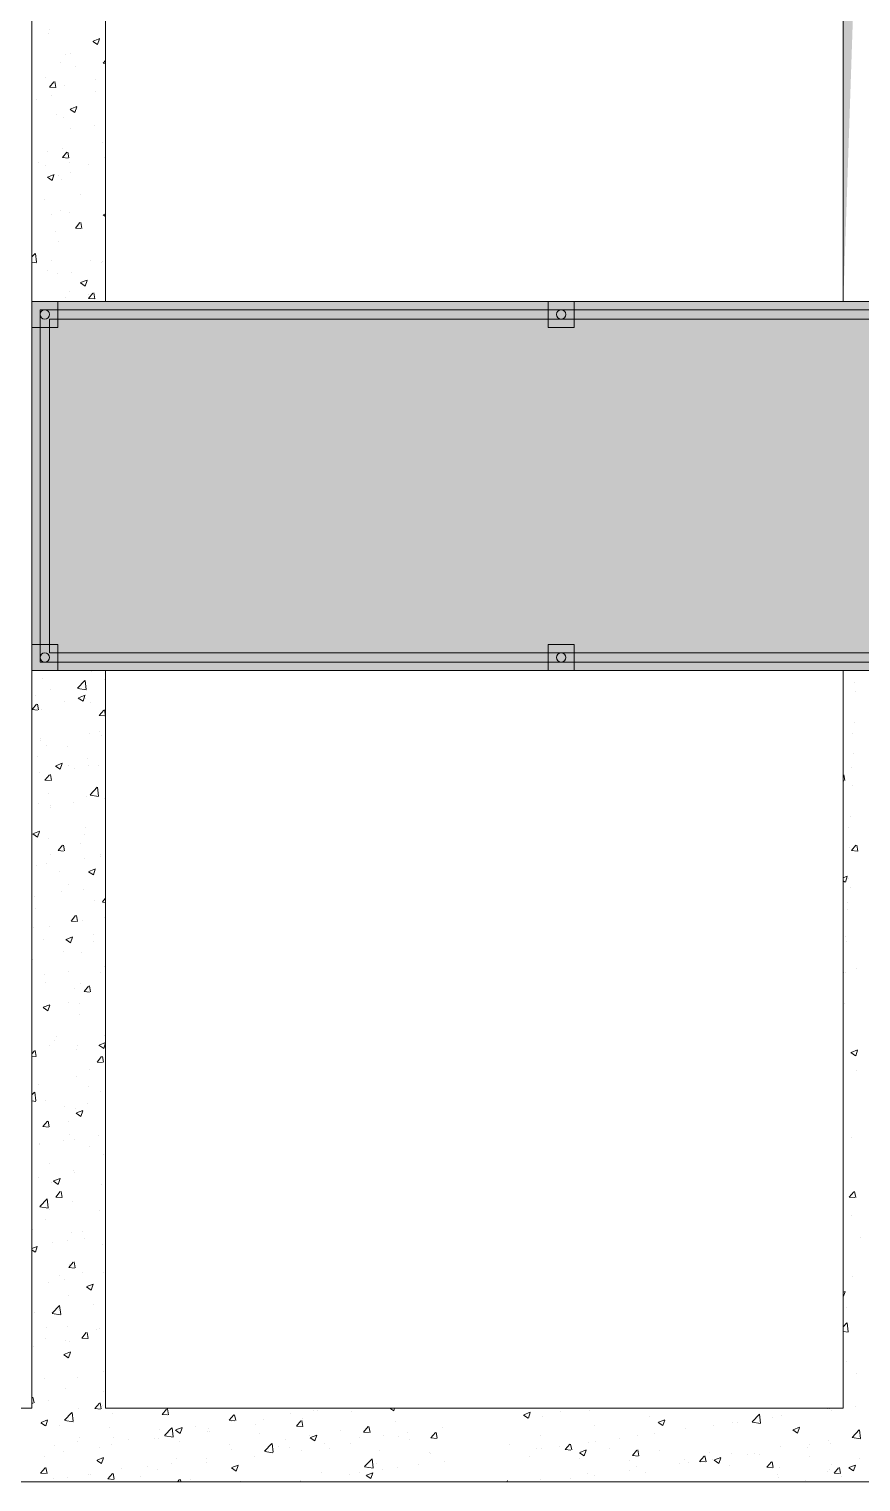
# Model space of a CAD drawing. Header units: millimetres. Extents: x 100 to 1222, y 100 to 694.
# Drawn here: x 276.75 to 285.2, y 521.36 to 536.13 of the extents above; entities that cross this region are included whole.
import ezdxf

# ---------------------------------------------------------------- set-up
doc = ezdxf.new("R2010")
doc.units = ezdxf.units.MM
for name, color, linetype, lineweight in [('Alvenaria', 8, 'Continuous', 9), ('Aço 1020', 6, 'Continuous', 9), ('PAREDE', 7, 'Continuous', 9)]:
    doc.layers.add(name, color=color, linetype=linetype, lineweight=lineweight)
pattern_1 = [(50, (-7.4424, -3450.46003), (0.68319251, -0.05977157), [0.0714375, -0.7858125]), (355, (-7.4424, -3450.46), (-0.13216283, 0.71646317), [0.05715, -0.62865219]), (100.451445, (-7.38545, -3450.465), (0.55102968, 0.65669157), [0.06071253, -0.66783842]), (46.1842, (-7.4424, -3450.2695), (1.0165464, -0.15765873), [0.10715625, -1.17871875]), (96.635558, (-7.3577, -3450.2827), (0.8902655, 0.92784797), [0.09106884, -1.00175853]), (351.18415, (-7.4424, -3450.2695), (0.8902655, 0.92784797), [0.08572488, -0.942974]), (21, (-7.34714, -3450.31716), (0.56855397, -0.38349449), [0.0714375, -0.7858125]), (326, (-7.34714, -3450.31716), (0.23175761, 0.69070487), [0.05715, -0.62865]), (71.451445, (-7.29976, -3450.3491), (0.80031157, 0.30721038), [0.06071253, -0.66783727]), (37.5, (-7.44239, -3450.46003), (0.011582262, 0.317081396), [0, -0.62103, 0, -0.638175, 0, -0.63103125]), (7.5, (-7.4424, -3450.46003), (0.250573734, 0.375677156), [0, -0.363855, 0, -0.6067425, 0, -0.24050625]), (327.5, (-7.6548, -3450.46003), (0.508464732, -0.02148279), [0, -0.238125, 0, -0.74295, 0, -0.9858375]), (317.5, (-7.75004, -3450.46003), (0.55548443, 0.09534934), [0, -0.3095625, 0, -0.493395, 0, -0.7000875])]

msp = doc.modelspace()

# ---------------------------------------------------------------- hatches: boundary and pattern name
at = {"layer": 'Alvenaria'}
h = msp.add_hatch(dxfattribs=at)
h.set_pattern_fill('AR-CONC', color=256, scale=0.00375)
h.set_pattern_definition(pattern_1)
edge = h.paths.add_edge_path()
edge.add_line((285.775, 533.362), (285.775, 555.487))
edge.add_line((285.025, 555.487), (285.025, 533.362))
edge.add_line((285.775, 555.487), (285.025, 555.487))
h = msp.add_hatch(dxfattribs=at)
h.set_pattern_fill('AR-CONC', color=256, scale=0.00375)
h.set_pattern_definition(pattern_1)
h.paths.add_polyline_path([(293.275, 533.362), (276.775, 533.362), (276.775, 529.612), (293.275, 529.612)])

# ---------------------------------------------------------------- linework, layer by layer
for p, q in [((276.941, 536.09), (276.941, 536.09)), ((276.959, 536.124), (276.959, 536.124)), ((277.398, 536.009), (277.465, 536.035)), ((277.444, 535.975), (277.464, 536.032)), ((277.119, 535.872), (277.119, 535.872)), ((277.169, 535.881), (277.169, 535.881)), ((277.397, 536.007), (277.444, 535.975)), ((277.07, 535.796), (277.07, 535.796)), ((277.219, 535.747), (277.219, 535.747)), ((277.499, 535.787), (277.525, 535.814)), ((277.501, 535.784), (277.525, 535.78)), ((276.911, 535.641), (276.911, 535.641)), ((276.954, 535.542), (277, 535.597)), ((277.02, 535.539), (277.009, 535.598)), ((277.42, 535.619), (277.42, 535.619)), ((276.954, 535.542), (277.011, 535.537)), ((276.977, 535.452), (276.977, 535.452)), ((277.108, 535.555), (277.108, 535.555)), ((277.421, 535.5), (277.421, 535.5)), ((276.819, 535.421), (276.819, 535.421)), ((277.165, 535.316), (277.212, 535.284)), ((277.166, 535.319), (277.233, 535.344)), ((277.213, 535.284), (277.232, 535.341)), ((277.029, 535.263), (277.029, 535.263)), ((277.096, 535.238), (277.096, 535.238)), ((277.408, 535.155), (277.408, 535.155)), ((277.17, 535.124), (277.17, 535.124)), ((276.938, 534.884), (276.938, 534.884)), ((277.085, 534.921), (277.085, 534.921)), ((277.086, 534.825), (277.132, 534.88)), ((277.152, 534.822), (277.141, 534.882)), ((277.493, 534.979), (277.493, 534.979)), ((276.844, 534.776), (276.844, 534.776)), ((276.919, 534.748), (276.919, 534.748)), ((277.086, 534.825), (277.143, 534.82)), ((277.158, 534.78), (277.158, 534.78)), ((277.352, 534.755), (277.352, 534.755)), ((277.519, 534.827), (277.519, 534.827)), ((276.933, 534.625), (276.981, 534.593)), ((276.934, 534.628), (277.001, 534.654)), ((276.981, 534.593), (277, 534.651)), ((277.045, 534.648), (277.045, 534.648)), ((277.073, 534.604), (277.073, 534.604)), ((277.166, 534.675), (277.166, 534.675)), ((276.907, 534.404), (276.907, 534.404)), ((277.268, 534.452), (277.268, 534.452)), ((277.062, 534.287), (277.062, 534.287)), ((277.163, 534.271), (277.163, 534.271)), ((277.503, 534.244), (277.525, 534.253)), ((276.974, 534.246), (276.974, 534.246)), ((277.218, 534.109), (277.264, 534.164)), ((277.218, 534.109), (277.275, 534.104)), ((277.284, 534.106), (277.273, 534.165)), ((277.502, 534.242), (277.525, 534.226)), ((277.017, 534.076), (277.017, 534.076)), ((277.05, 533.969), (277.05, 533.969)), ((276.775, 533.816), (276.81, 533.851)), ((276.822, 533.761), (276.812, 533.851)), ((276.775, 533.764), (276.822, 533.757)), ((276.935, 533.678), (276.935, 533.678)), ((276.977, 533.784), (276.977, 533.784)), ((277.178, 533.656), (277.178, 533.656)), ((277.368, 533.779), (277.368, 533.779)), ((277.486, 533.762), (277.486, 533.762)), ((277.491, 533.773), (277.491, 533.773)), ((277.038, 533.652), (277.038, 533.652)), ((277.27, 533.551), (277.317, 533.519)), ((277.271, 533.554), (277.338, 533.579)), ((277.318, 533.519), (277.337, 533.577)), ((277.118, 533.404), (277.118, 533.404)), ((277.163, 533.469), (277.163, 533.469)), ((277.351, 533.393), (277.397, 533.447)), ((277.351, 533.392), (277.408, 533.388)), ((277.356, 533.435), (277.356, 533.435)), ((277.416, 533.389), (277.405, 533.449)), ((277.522, 533.407), (277.522, 533.407)), ((276.888, 529.53), (276.888, 529.53)), ((277.383, 529.602), (277.383, 529.602)), ((276.963, 529.422), (276.963, 529.422)), ((277.24, 529.432), (277.315, 529.509)), ((277.242, 529.428), (277.327, 529.415)), ((277.327, 529.419), (277.317, 529.509)), ((277.519, 529.517), (277.519, 529.517)), ((285.138, 529.492), (285.138, 529.492)), ((285.15, 529.398), (285.15, 529.398)), ((276.777, 529.213), (276.823, 529.268)), ((276.813, 529.352), (276.813, 529.352)), ((276.843, 529.21), (276.832, 529.27)), ((277.112, 529.291), (277.112, 529.291)), ((277.248, 529.331), (277.296, 529.299)), ((277.249, 529.333), (277.316, 529.359)), ((277.296, 529.298), (277.315, 529.356)), ((277.322, 529.33), (277.322, 529.33)), ((277.371, 529.285), (277.371, 529.285)), ((276.777, 529.213), (276.834, 529.208)), ((276.876, 529.213), (276.876, 529.213)), ((277.46, 529.154), (277.506, 529.208)), ((277.46, 529.153), (277.517, 529.149)), ((277.525, 529.153), (277.515, 529.21)), ((285.138, 529.081), (285.138, 529.081)), ((277.359, 528.968), (277.359, 528.968)), ((277.463, 528.994), (277.463, 528.994)), ((277.479, 528.949), (277.479, 528.949)), ((285.116, 528.974), (285.116, 528.974)), ((276.861, 528.915), (276.861, 528.915)), ((276.865, 528.896), (276.865, 528.896)), ((276.924, 528.853), (276.924, 528.853)), ((277.136, 528.843), (277.136, 528.843)), ((276.829, 528.737), (276.829, 528.737)), ((277.016, 528.64), (277.064, 528.608)), ((277.018, 528.643), (277.084, 528.668)), ((277.064, 528.608), (277.084, 528.665)), ((277.152, 528.644), (277.152, 528.644)), ((277.337, 528.716), (277.337, 528.716)), ((277.348, 528.65), (277.348, 528.65)), ((277.45, 528.65), (277.45, 528.65)), ((285.126, 528.764), (285.126, 528.764)), ((276.853, 528.579), (276.853, 528.579)), ((276.909, 528.497), (276.955, 528.552)), ((276.909, 528.497), (276.966, 528.492)), ((276.975, 528.493), (276.964, 528.553)), ((277.212, 528.619), (277.212, 528.619)), ((285.025, 528.492), (285.032, 528.491)), ((285.041, 528.493), (285.03, 528.552)), ((285.104, 528.629), (285.104, 528.629)), ((276.947, 528.359), (276.947, 528.359)), ((277.367, 528.346), (277.441, 528.424)), ((277.368, 528.343), (277.453, 528.33)), ((277.454, 528.333), (277.443, 528.424)), ((285.115, 528.447), (285.115, 528.447)), ((276.841, 528.262), (276.841, 528.262)), ((276.96, 528.216), (276.96, 528.216)), ((276.961, 528.243), (276.961, 528.243)), ((277.2, 528.274), (277.2, 528.274)), ((277.336, 528.333), (277.336, 528.333)), ((277.455, 528.338), (277.455, 528.338)), ((277.516, 528.311), (277.516, 528.311)), ((285.103, 528.129), (285.103, 528.129)), ((276.785, 527.949), (276.832, 527.917)), ((276.786, 527.952), (276.853, 527.977)), ((276.83, 527.945), (276.83, 527.945)), ((276.832, 527.917), (276.852, 527.975)), ((276.949, 527.899), (276.949, 527.899)), ((277.31, 527.946), (277.31, 527.946)), ((277.325, 528.016), (277.325, 528.016)), ((285.082, 528.016), (285.082, 528.016)), ((277.042, 527.78), (277.087, 527.835)), ((277.042, 527.78), (277.098, 527.775)), ((277.107, 527.777), (277.096, 527.837)), ((277.27, 527.851), (277.27, 527.851)), ((285.092, 527.812), (285.092, 527.812)), ((285.108, 527.78), (285.154, 527.834)), ((285.108, 527.78), (285.165, 527.775)), ((285.173, 527.776), (285.162, 527.836)), ((276.818, 527.628), (276.818, 527.628)), ((276.921, 527.647), (276.921, 527.647)), ((276.962, 527.745), (276.962, 527.745)), ((277.313, 527.699), (277.313, 527.699)), ((277.471, 527.723), (277.471, 527.723)), ((277.476, 527.743), (277.476, 527.743)), ((277.06, 527.57), (277.06, 527.57)), ((277.353, 527.566), (277.401, 527.534)), ((277.355, 527.568), (277.421, 527.594)), ((277.401, 527.534), (277.42, 527.591)), ((285.025, 527.504), (285.066, 527.52)), ((285.025, 527.473), (285.045, 527.459)), ((285.046, 527.459), (285.065, 527.517)), ((285.08, 527.495), (285.08, 527.495)), ((276.807, 527.311), (276.807, 527.311)), ((277.08, 527.367), (277.08, 527.367)), ((277.149, 527.438), (277.149, 527.438)), ((277.301, 527.382), (277.301, 527.382)), ((285.098, 527.401), (285.098, 527.401)), ((276.809, 527.195), (276.809, 527.195)), ((277.41, 527.274), (277.41, 527.274)), ((277.493, 527.261), (277.525, 527.295)), ((277.495, 527.257), (277.525, 527.253)), ((285.064, 527.253), (285.064, 527.253)), ((285.069, 527.178), (285.069, 527.178)), ((276.958, 527.009), (276.958, 527.009)), ((277.174, 527.064), (277.22, 527.119)), ((277.174, 527.064), (277.231, 527.059)), ((277.239, 527.06), (277.228, 527.12)), ((277.29, 527.065), (277.29, 527.065)), ((277.513, 527.105), (277.513, 527.105)), ((276.795, 526.994), (276.795, 526.994)), ((276.895, 526.88), (276.895, 526.88)), ((277.122, 526.875), (277.169, 526.843)), ((277.123, 526.878), (277.189, 526.903)), ((277.16, 526.898), (277.16, 526.898)), ((277.169, 526.843), (277.189, 526.9)), ((277.398, 526.93), (277.398, 526.93)), ((285.052, 526.909), (285.052, 526.909)), ((277.096, 526.752), (277.096, 526.752)), ((277.278, 526.748), (277.278, 526.748)), ((277.403, 526.859), (277.403, 526.859)), ((285.057, 526.861), (285.057, 526.861)), ((276.784, 526.677), (276.784, 526.677)), ((277.509, 526.601), (277.509, 526.601)), ((285.162, 526.581), (285.162, 526.581)), ((276.909, 526.523), (276.909, 526.523)), ((276.918, 526.441), (276.918, 526.441)), ((277.148, 526.554), (277.148, 526.554)), ((277.267, 526.431), (277.267, 526.431)), ((277.474, 526.537), (277.474, 526.537)), ((285.03, 526.536), (285.03, 526.536)), ((285.045, 526.544), (285.045, 526.544)), ((277.214, 526.375), (277.214, 526.375)), ((277.306, 526.347), (277.352, 526.402)), ((277.306, 526.347), (277.363, 526.342)), ((277.371, 526.344), (277.36, 526.404)), ((276.89, 526.184), (276.937, 526.152)), ((276.891, 526.187), (276.958, 526.213)), ((276.897, 526.178), (276.897, 526.178)), ((276.938, 526.152), (276.957, 526.21)), ((277.146, 526.232), (277.146, 526.232)), ((277.258, 526.226), (277.258, 526.226)), ((285.034, 526.227), (285.034, 526.227)), ((277.255, 526.114), (277.255, 526.114)), ((277.007, 525.85), (277.007, 525.85)), ((277.028, 525.888), (277.028, 525.888)), ((277.46, 525.803), (277.525, 525.829)), ((277.51, 525.899), (277.51, 525.899)), ((276.775, 525.715), (276.801, 525.745)), ((276.775, 525.689), (276.812, 525.686)), ((276.82, 525.687), (276.809, 525.747)), ((276.955, 525.803), (276.955, 525.803)), ((277.229, 525.76), (277.229, 525.76)), ((277.244, 525.797), (277.244, 525.797)), ((277.438, 525.631), (277.484, 525.686)), ((277.458, 525.801), (277.506, 525.769)), ((277.504, 525.628), (277.493, 525.687)), ((277.506, 525.769), (277.525, 525.826)), ((285.103, 525.727), (285.15, 525.695)), ((285.104, 525.729), (285.171, 525.755)), ((285.151, 525.694), (285.17, 525.752)), ((277.358, 525.554), (277.358, 525.554)), ((277.438, 525.631), (277.495, 525.626)), ((285.164, 525.544), (285.164, 525.544)), ((276.839, 525.404), (276.839, 525.404)), ((277.232, 525.48), (277.232, 525.48)), ((276.775, 525.296), (276.803, 525.325)), ((276.775, 525.237), (276.815, 525.231)), ((276.816, 525.235), (276.806, 525.325)), ((277.347, 525.382), (277.347, 525.382)), ((277.471, 525.33), (277.471, 525.33)), ((276.915, 525.235), (276.915, 525.235)), ((277.108, 525.178), (277.108, 525.178)), ((277.22, 525.163), (277.22, 525.163)), ((277.227, 525.11), (277.274, 525.078)), ((277.228, 525.113), (277.294, 525.138)), ((277.274, 525.078), (277.294, 525.136)), ((277.346, 525.209), (277.346, 525.209)), ((276.887, 524.974), (276.933, 525.029)), ((276.887, 524.974), (276.944, 524.969)), ((276.953, 524.971), (276.942, 525.031)), ((277.144, 525.026), (277.144, 525.026)), ((276.857, 524.802), (276.857, 524.802)), ((277.096, 524.834), (277.096, 524.834)), ((277.162, 524.895), (277.162, 524.895)), ((277.209, 524.846), (277.209, 524.846)), ((277.456, 524.881), (277.456, 524.881)), ((285.11, 524.861), (285.11, 524.861)), ((276.854, 524.789), (276.854, 524.789)), ((277.363, 524.767), (277.363, 524.767)), ((277.507, 524.693), (277.507, 524.693)), ((276.952, 524.597), (276.952, 524.597)), ((277.197, 524.528), (277.197, 524.528)), ((277.206, 524.505), (277.206, 524.505)), ((276.845, 524.458), (276.845, 524.458)), ((276.972, 524.411), (276.972, 524.411)), ((276.995, 524.419), (277.042, 524.387)), ((276.996, 524.422), (277.063, 524.448)), ((277.043, 524.387), (277.062, 524.445)), ((277.481, 524.39), (277.481, 524.39)), ((276.855, 524.162), (276.93, 524.239)), ((276.942, 524.149), (276.932, 524.24)), ((277.019, 524.258), (277.065, 524.313)), ((277.019, 524.258), (277.076, 524.253)), ((277.085, 524.254), (277.074, 524.314)), ((277.186, 524.211), (277.186, 524.211)), ((285.085, 524.257), (285.131, 524.312)), ((285.085, 524.257), (285.142, 524.252)), ((285.151, 524.254), (285.14, 524.313)), ((276.857, 524.158), (276.942, 524.145)), ((276.955, 524.13), (276.955, 524.13)), ((277.468, 524.124), (277.468, 524.124)), ((285.108, 524.068), (285.108, 524.068)), ((276.787, 523.925), (276.787, 523.925)), ((276.913, 524.029), (276.913, 524.029)), ((276.988, 523.797), (276.988, 523.797)), ((277.141, 523.82), (277.141, 523.82)), ((277.174, 523.894), (277.174, 523.894)), ((277.295, 523.903), (277.295, 523.903)), ((277.306, 523.833), (277.306, 523.833)), ((277.496, 523.775), (277.496, 523.775)), ((285.198, 523.844), (285.198, 523.844)), ((276.775, 523.736), (276.831, 523.757)), ((276.775, 523.72), (276.81, 523.697)), ((276.811, 523.697), (276.83, 523.754)), ((277.151, 523.541), (277.197, 523.596)), ((277.151, 523.541), (277.208, 523.536)), ((277.162, 523.577), (277.162, 523.577)), ((277.217, 523.538), (277.206, 523.598)), ((277.294, 523.489), (277.294, 523.489)), ((277.505, 523.486), (277.505, 523.486)), ((276.949, 523.391), (276.949, 523.391)), ((277.056, 523.458), (277.056, 523.458)), ((277.106, 523.419), (277.106, 523.419)), ((277.332, 523.345), (277.379, 523.313)), ((277.333, 523.348), (277.4, 523.373)), ((277.379, 523.313), (277.399, 523.371)), ((285.123, 523.453), (285.123, 523.453)), ((277.151, 523.26), (277.151, 523.26)), ((285.025, 523.292), (285.044, 523.299)), ((285.025, 523.243), (285.043, 523.296)), ((276.805, 523.082), (276.805, 523.082)), ((276.982, 523.076), (277.056, 523.154)), ((276.983, 523.073), (277.068, 523.06)), ((277.044, 523.113), (277.044, 523.113)), ((277.069, 523.064), (277.058, 523.154)), ((277.404, 523.161), (277.404, 523.161)), ((285.058, 523.14), (285.058, 523.14)), ((276.92, 522.932), (276.92, 522.932)), ((277.139, 522.943), (277.139, 522.943)), ((277.283, 522.825), (277.329, 522.88)), ((277.349, 522.821), (277.338, 522.881)), ((277.429, 522.911), (277.429, 522.911)), ((277.465, 522.918), (277.465, 522.918)), ((285.025, 522.94), (285.062, 522.978)), ((285.025, 522.892), (285.074, 522.884)), ((285.075, 522.888), (285.064, 522.978)), ((276.793, 522.738), (276.793, 522.738)), ((276.91, 522.823), (276.91, 522.823)), ((277.121, 522.804), (277.121, 522.804)), ((277.154, 522.785), (277.154, 522.785)), ((277.283, 522.825), (277.34, 522.82)), ((277.1, 522.654), (277.147, 522.622)), ((277.101, 522.657), (277.168, 522.683)), ((277.128, 522.626), (277.128, 522.626)), ((277.138, 522.614), (277.138, 522.614)), ((277.148, 522.622), (277.167, 522.68)), ((285.056, 522.588), (285.056, 522.588)), ((277.505, 522.489), (277.505, 522.489)), ((285.158, 522.468), (285.158, 522.468)), ((276.903, 522.409), (276.903, 522.409)), ((277.116, 522.309), (277.116, 522.309)), ((277.239, 522.427), (277.239, 522.427)), ((276.775, 522.219), (276.778, 522.223)), ((276.775, 522.164), (276.789, 522.163)), ((276.798, 522.165), (276.787, 522.224)), ((276.946, 522.185), (276.946, 522.185)), ((277.416, 522.108), (277.462, 522.163)), ((277.481, 522.105), (277.47, 522.165)), ((277.493, 522.144), (277.493, 522.144)), ((277.502, 522.28), (277.502, 522.28)), ((276.869, 521.966), (276.936, 521.992)), ((276.916, 521.932), (276.935, 521.989)), ((277.105, 521.992), (277.105, 521.992)), ((277.108, 521.991), (277.182, 522.068)), ((277.11, 521.987), (277.194, 521.974)), ((277.195, 521.978), (277.184, 522.069)), ((277.254, 522.113), (277.254, 522.113)), ((277.416, 522.108), (277.473, 522.103)), ((277.594, 522.059), (277.594, 522.059)), ((278.099, 522.049), (278.145, 522.103)), ((278.099, 522.049), (278.156, 522.044)), ((278.164, 522.045), (278.153, 522.105)), ((278.782, 521.989), (278.828, 522.044)), ((278.782, 521.989), (278.839, 521.984)), ((278.848, 521.985), (278.837, 522.045)), ((279.129, 521.998), (279.129, 521.998)), ((279.405, 522.053), (279.405, 522.053)), ((279.528, 522.002), (279.528, 522.002)), ((279.643, 522.085), (279.643, 522.085)), ((279.684, 522.093), (279.684, 522.093)), ((280.023, 522.074), (280.023, 522.074)), ((280.416, 522.112), (280.454, 522.086)), ((280.454, 522.086), (280.462, 522.112)), ((281.775, 522.042), (281.822, 522.01)), ((281.776, 522.045), (281.843, 522.07)), ((281.794, 522.025), (281.794, 522.025)), ((281.823, 522.01), (281.842, 522.068)), ((281.965, 522.023), (281.965, 522.023)), ((282.155, 522.073), (282.155, 522.073)), ((282.446, 522.084), (282.446, 522.084)), ((283.054, 522.028), (283.054, 522.028)), ((283.145, 521.968), (283.212, 521.994)), ((283.192, 521.934), (283.211, 521.991)), ((284.097, 521.973), (284.172, 522.05)), ((284.184, 521.96), (284.174, 522.05)), ((284.306, 522.013), (284.306, 522.013)), ((284.394, 522.038), (284.394, 522.038)), ((284.866, 522.104), (284.866, 522.104)), ((284.883, 522.105), (284.883, 522.105)), ((284.908, 522.093), (284.908, 522.093)), ((285.146, 522.124), (285.146, 522.124)), ((276.868, 521.964), (276.915, 521.932)), ((277.054, 521.94), (277.054, 521.94)), ((277.562, 521.918), (277.562, 521.918)), ((278.071, 521.897), (278.071, 521.897)), ((278.124, 521.833), (278.199, 521.911)), ((278.211, 521.82), (278.201, 521.911)), ((278.204, 521.895), (278.204, 521.895)), ((278.237, 521.887), (278.284, 521.855)), ((278.238, 521.89), (278.305, 521.916)), ((278.285, 521.855), (278.304, 521.913)), ((278.443, 521.927), (278.443, 521.927)), ((278.558, 521.874), (278.558, 521.874)), ((278.573, 521.903), (278.573, 521.903)), ((278.579, 521.875), (278.579, 521.875)), ((278.803, 521.974), (278.803, 521.974)), ((279.047, 521.941), (279.047, 521.941)), ((279.088, 521.854), (279.088, 521.854)), ((279.465, 521.929), (279.511, 521.984)), ((279.465, 521.929), (279.522, 521.924)), ((279.531, 521.926), (279.52, 521.985)), ((279.607, 521.814), (279.674, 521.839)), ((279.913, 521.884), (279.913, 521.884)), ((280.148, 521.869), (280.194, 521.924)), ((280.148, 521.869), (280.205, 521.864)), ((280.214, 521.866), (280.203, 521.926)), ((280.468, 521.98), (280.468, 521.98)), ((280.594, 521.867), (280.594, 521.867)), ((280.832, 521.81), (280.878, 521.864)), ((280.897, 521.806), (280.886, 521.866)), ((280.954, 521.915), (280.954, 521.915)), ((282.498, 521.932), (282.498, 521.932)), ((283.105, 521.855), (283.105, 521.855)), ((283.144, 521.966), (283.191, 521.934)), ((283.418, 521.905), (283.418, 521.905)), ((283.707, 521.934), (283.707, 521.934)), ((283.899, 521.966), (283.899, 521.966)), ((283.945, 521.966), (283.945, 521.966)), ((284.099, 521.969), (284.184, 521.956)), ((284.513, 521.89), (284.56, 521.858)), ((284.514, 521.892), (284.581, 521.918)), ((284.56, 521.857), (284.58, 521.915)), ((285.114, 521.815), (285.188, 521.893)), ((285.201, 521.802), (285.19, 521.893)), ((277.004, 521.737), (277.004, 521.737)), ((277.242, 521.769), (277.242, 521.769)), ((277.255, 521.812), (277.255, 521.812)), ((277.462, 521.712), (277.462, 521.712)), ((277.582, 521.742), (277.582, 521.742)), ((277.603, 521.816), (277.603, 521.816)), ((277.763, 521.79), (277.763, 521.79)), ((278.018, 521.807), (278.018, 521.807)), ((278.063, 521.803), (278.063, 521.803)), ((278.126, 521.83), (278.211, 521.817)), ((278.272, 521.769), (278.272, 521.769)), ((278.78, 521.747), (278.78, 521.747)), ((278.802, 521.694), (278.802, 521.694)), ((279.141, 521.676), (279.215, 521.753)), ((279.228, 521.663), (279.217, 521.753)), ((279.288, 521.726), (279.288, 521.726)), ((279.357, 521.789), (279.357, 521.789)), ((279.393, 521.709), (279.393, 521.709)), ((279.596, 521.832), (279.596, 521.832)), ((279.606, 521.811), (279.653, 521.779)), ((279.654, 521.779), (279.673, 521.837)), ((279.754, 521.757), (279.754, 521.757)), ((279.797, 521.704), (279.797, 521.704)), ((280.011, 521.757), (280.011, 521.757)), ((280.105, 521.811), (280.105, 521.811)), ((280.355, 521.836), (280.355, 521.836)), ((280.5, 521.824), (280.5, 521.824)), ((280.613, 521.789), (280.613, 521.789)), ((280.832, 521.81), (280.889, 521.805)), ((281.63, 521.746), (281.63, 521.746)), ((281.905, 521.697), (281.905, 521.697)), ((281.943, 521.837), (281.943, 521.837)), ((281.953, 521.706), (281.953, 521.706)), ((282.138, 521.725), (282.138, 521.725)), ((282.198, 521.69), (282.244, 521.745)), ((282.264, 521.687), (282.253, 521.746)), ((282.435, 521.767), (282.435, 521.767)), ((282.506, 521.776), (282.506, 521.776)), ((282.647, 521.703), (282.647, 521.703)), ((282.745, 521.808), (282.745, 521.808)), ((282.929, 521.838), (282.929, 521.838)), ((284.383, 521.721), (284.383, 521.721)), ((284.657, 521.717), (284.657, 521.717)), ((284.681, 521.745), (284.681, 521.745)), ((284.872, 521.788), (284.872, 521.788)), ((284.895, 521.748), (284.895, 521.748)), ((285.116, 521.812), (285.2, 521.799)), ((276.907, 521.617), (276.907, 521.617)), ((277.093, 521.675), (277.093, 521.675)), ((277.437, 521.58), (277.484, 521.548)), ((277.438, 521.583), (277.505, 521.609)), ((277.484, 521.548), (277.504, 521.606)), ((278.192, 521.551), (278.192, 521.551)), ((278.246, 521.598), (278.246, 521.598)), ((278.546, 521.557), (278.546, 521.557)), ((278.553, 521.599), (278.553, 521.599)), ((279.035, 521.624), (279.035, 521.624)), ((279.143, 521.672), (279.227, 521.659)), ((279.154, 521.678), (279.154, 521.678)), ((279.516, 521.685), (279.516, 521.685)), ((280.158, 521.518), (280.232, 521.595)), ((280.245, 521.505), (280.234, 521.596)), ((280.276, 521.551), (280.276, 521.551)), ((280.305, 521.683), (280.305, 521.683)), ((280.814, 521.661), (280.814, 521.661)), ((280.832, 521.646), (280.832, 521.646)), ((280.97, 521.567), (280.97, 521.567)), ((281.831, 521.619), (281.831, 521.619)), ((282.198, 521.69), (282.255, 521.685)), ((282.339, 521.597), (282.339, 521.597)), ((282.344, 521.659), (282.391, 521.627)), ((282.345, 521.661), (282.411, 521.687)), ((282.391, 521.626), (282.411, 521.684)), ((282.848, 521.576), (282.848, 521.576)), ((282.881, 521.63), (282.927, 521.685)), ((282.881, 521.63), (282.938, 521.625)), ((282.947, 521.627), (282.936, 521.687)), ((283.155, 521.682), (283.155, 521.682)), ((283.356, 521.554), (283.356, 521.554)), ((283.407, 521.588), (283.407, 521.588)), ((283.456, 521.559), (283.456, 521.559)), ((283.564, 521.57), (283.61, 521.625)), ((283.564, 521.57), (283.621, 521.565)), ((283.57, 521.555), (283.57, 521.555)), ((283.63, 521.567), (283.619, 521.627)), ((283.664, 521.661), (283.664, 521.661)), ((283.695, 521.59), (283.695, 521.59)), ((283.712, 521.582), (283.76, 521.55)), ((283.714, 521.585), (283.78, 521.611)), ((283.76, 521.55), (283.779, 521.608)), ((283.888, 521.649), (283.888, 521.649)), ((284.055, 521.638), (284.055, 521.638)), ((284.125, 521.65), (284.125, 521.65)), ((284.172, 521.639), (284.172, 521.639)), ((284.248, 521.511), (284.294, 521.565)), ((284.313, 521.507), (284.302, 521.567)), ((284.681, 521.618), (284.681, 521.618)), ((285.189, 521.596), (285.189, 521.596)), ((276.864, 521.456), (276.864, 521.456)), ((276.865, 521.452), (276.911, 521.506)), ((276.865, 521.452), (276.922, 521.447)), ((276.93, 521.448), (276.919, 521.508)), ((277.135, 521.407), (277.135, 521.407)), ((277.352, 521.441), (277.352, 521.441)), ((277.373, 521.434), (277.373, 521.434)), ((277.548, 521.392), (277.594, 521.447)), ((277.57, 521.425), (277.57, 521.425)), ((277.613, 521.389), (277.602, 521.448)), ((277.691, 521.503), (277.691, 521.503)), ((277.881, 521.413), (277.881, 521.413)), ((277.954, 521.52), (277.954, 521.52)), ((278.052, 521.486), (278.052, 521.486)), ((278.806, 521.504), (278.853, 521.472)), ((278.807, 521.507), (278.873, 521.532)), ((278.853, 521.472), (278.873, 521.529)), ((279.721, 521.456), (279.721, 521.456)), ((280, 521.439), (280, 521.439)), ((280.105, 521.46), (280.105, 521.46)), ((280.159, 521.514), (280.244, 521.501)), ((280.174, 521.428), (280.222, 521.396)), ((280.176, 521.43), (280.242, 521.456)), ((280.222, 521.396), (280.241, 521.453)), ((280.343, 521.492), (280.343, 521.492)), ((280.489, 521.507), (280.489, 521.507)), ((280.704, 521.539), (280.704, 521.539)), ((282.256, 521.401), (282.256, 521.401)), ((282.423, 521.45), (282.423, 521.45)), ((282.494, 521.432), (282.494, 521.432)), ((282.855, 521.48), (282.855, 521.48)), ((282.918, 521.521), (282.918, 521.521)), ((283.014, 521.459), (283.014, 521.459)), ((283.865, 521.533), (283.865, 521.533)), ((284.248, 521.511), (284.305, 521.506)), ((284.354, 521.441), (284.354, 521.441)), ((284.371, 521.404), (284.371, 521.404)), ((284.373, 521.511), (284.373, 521.511)), ((284.86, 521.471), (284.86, 521.471)), ((284.882, 521.49), (284.882, 521.49)), ((284.909, 521.536), (284.909, 521.536)), ((284.931, 521.451), (284.977, 521.506)), ((284.931, 521.451), (284.988, 521.446)), ((284.996, 521.448), (284.985, 521.507)), ((285.006, 521.42), (285.006, 521.42)), ((285.081, 521.506), (285.129, 521.474)), ((285.082, 521.509), (285.149, 521.534)), ((285.129, 521.474), (285.148, 521.531)), ((276.991, 521.393), (276.991, 521.393)), ((277.548, 521.392), (277.605, 521.387)), ((278.256, 521.362), (278.277, 521.387)), ((278.29, 521.362), (278.286, 521.388)), ((278.39, 521.391), (278.39, 521.391)), ((278.898, 521.37), (278.898, 521.37)), ((279.503, 521.381), (279.503, 521.381)), ((279.505, 521.368), (279.505, 521.368)), ((281.605, 521.362), (281.61, 521.377)), ((281.942, 521.389), (281.942, 521.389)), ((282.459, 521.364), (282.459, 521.364)), ((284.645, 521.373), (284.645, 521.373))]:
    msp.add_line(p, q, dxfattribs=at)
at = {"layer": 'Aço 1020'}
for p, q in [((282.157, 533.278), (276.86, 533.278)), ((276.86, 533.278), (276.86, 529.696)), ((287.407, 533.278), (282.157, 533.278)), ((282.157, 533.184), (276.954, 533.184)), ((276.954, 533.184), (276.954, 529.79)), ((287.407, 533.184), (282.157, 533.184)), ((276.86, 529.696), (282.157, 529.696)), ((276.954, 529.79), (282.157, 529.79)), ((282.157, 529.79), (287.407, 529.79)), ((282.157, 529.696), (287.407, 529.696))]:
    msp.add_line(p, q, dxfattribs=at)
for points in [[(276.775, 533.362), (277.038, 533.362), (277.038, 533.099), (276.775, 533.099)], [(282.025, 533.362), (282.288, 533.362), (282.288, 533.099), (282.025, 533.099)], [(276.775, 529.874), (277.038, 529.874), (277.038, 529.612), (276.775, 529.612)], [(282.025, 529.874), (282.288, 529.874), (282.288, 529.612), (282.025, 529.612)]]:
    msp.add_lwpolyline(points, close=True, dxfattribs=at)
for centre in [(276.907, 533.231), (282.157, 533.231), (276.907, 529.743), (282.157, 529.743)]:
    msp.add_circle(centre, 0.0469, dxfattribs=at)
at = {"layer": 'PAREDE'}
for p, q in [((277.525, 533.362), (277.525, 563.362)), ((285.025, 555.487), (285.025, 533.362)), ((276.775, 533.362), (293.275, 533.362)), ((276.775, 529.612), (293.275, 529.612)), ((277.525, 522.112), (277.525, 529.612)), ((285.025, 529.612), (285.025, 522.112)), ((285.025, 522.112), (277.525, 522.112)), ((308.65, 521.362), (266.65, 521.362))]:
    msp.add_line(p, q, dxfattribs=at)
for points in [[(276.775, 552.862), (267.4, 552.862), (267.4, 550.987), (276.775, 550.987), (276.775, 550.237), (267.4, 550.237), (267.4, 522.112), (276.775, 522.112), (276.775, 564.112), (294.025, 564.112), (294.025, 550.987)], [(307.756, 539.737), (315.4, 539.737), (315.4, 521.362), (266.65, 521.362)]]:
    msp.add_lwpolyline(points, dxfattribs=at)
msp.add_lwpolyline([(277.525, 563.362), (293.275, 563.362), (293.275, 533.362), (277.525, 533.362)], close=True, dxfattribs=at)

doc.saveas('drawing.dxf')
